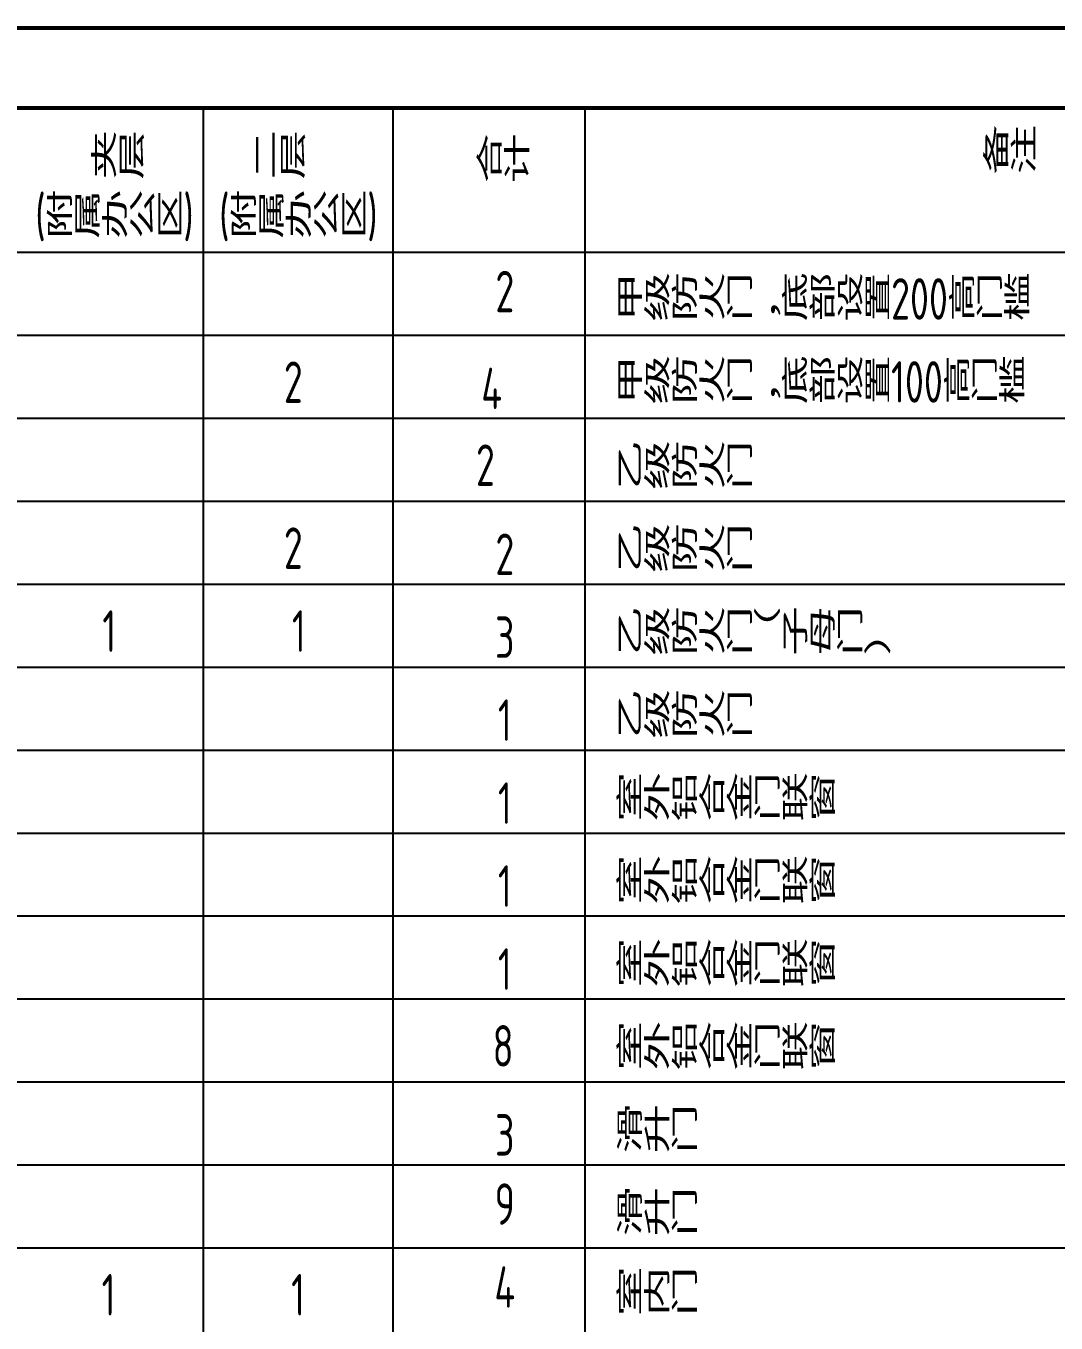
# Model space of a CAD drawing. Extents: x -4210259 to 293730, y -7499 to 868879.
# Drawn here: x -2024119 to -2017678, y 442827 to 450932 of the extents above; entities that cross this region are included whole.
import ezdxf
from ezdxf.enums import TextEntityAlignment as Align

# ---------------------------------------------------------------- set-up
doc = ezdxf.new("R2010")
doc.units = 0
doc.header["$LTSCALE"] = 1000
doc.header["$MEASUREMENT"] = 0
doc.layers.get('Defpoints').update_dxf_attribs({"color": 210})
for name, color, linetype in [('0-cxFrame', 155, 'Continuous'), ('A-CURTAIN', 134, 'Continuous'), ('A-TEXT', 61, 'Continuous')]:
    doc.layers.add(name, color=color, linetype=linetype)
doc.layers.add('0-cxText', color=131, linetype='Continuous', lineweight=25)
doc.styles.add('cx_tuming', font='')
doc.styles.add('cx_tuqian1', font='')
doc.styles.add('EXPO2012', font='@TSSDENG', dxfattribs={"width": 0.7, "bigfont": '@TSSDCHN'})
doc.styles.add('黑体', font='', dxfattribs={"height": 12})
doc.styles.get('cx_tuming').set_extended_font_data('SimHei')
doc.styles.get('cx_tuqian1').set_extended_font_data('SimSun')
doc.styles.get('黑体').set_extended_font_data('SimHei')

# ---------------------------------------------------------------- blocks, each defined once
blk = doc.blocks.new('TK22.A1 L(Dragon)')
at = {"layer": '0-cxFrame', "color": 7, "const_width": 0.5}
blk.add_lwpolyline([(0, 0), (-841, 0), (-841, 594), (0, 594)], close=True, dxfattribs=at)
at = {"layer": '0-cxFrame', "const_width": 0.5}
blk.add_lwpolyline([(-80, 10), (-821, 10), (-821, 584), (-80, 584)], close=True, dxfattribs=at)
at = {"style": '黑体', "flags": 4}
blk.add_attdef('图幅', text='', height=3.3, dxfattribs=at).set_placement((-40, 3), align=Align.RIGHT)
at = {"layer": '0-cxText', "flags": 4}
for tag, height, style, p in [('建设单位', 3.5, 'cx_tuming', (-45, 240)), ('项目名称', 3.5, 'cx_tuming', (-45, 210)), ('子项名称', 3.5, 'cx_tuming', (-45, 180)), ('工程编号', 3.3, 'cx_tuqian1', (-35, 165)), ('图名1', 3.5, 'cx_tuming', (-45, 87)), ('图名2', 3.5, 'cx_tuming', (-45, 79)), ('图名3', 3.5, 'cx_tuming', (-45, 71)), ('出图日期', 3.3, 'cx_tuqian1', (-39, 60)), ('专业', 3.3, 'cx_tuqian1', (-55, 52)), ('图号', 3.3, 'cx_tuqian1', (-55, 44)), ('版次', 3.3, 'cx_tuqian1', (-20, 44))]:
    blk.add_attdef(tag, text='', height=height, dxfattribs=dict(at, style=style)).set_placement(p, align=Align.MIDDLE)
at = {"layer": 'Defpoints', "color": 6, "flags": 4}
for tag, height, style, p in [('tufu', 3.3, '黑体', (-12, 12)), ('dwfname', 4, 'cx_tuqian1', (-80, 3))]:
    blk.add_attdef(tag, text='', height=height, dxfattribs=dict(at, style=style)).set_placement(p, align=Align.RIGHT)

msp = doc.modelspace()

# ---------------------------------------------------------------- linework, layer by layer
at = {"layer": 'A-CURTAIN'}
for p, q in [((-2023008.1, 436557.8), (-2023008.1, 450420)), ((-2021823, 436557.8), (-2021823, 450420)), ((-2020621.8, 436557.8), (-2020621.8, 450420)), ((-2033048, 449517.8), (-2015410, 449517.8)), ((-2033048, 448999.4), (-2015410, 448999.4)), ((-2033048, 448481), (-2015410, 448481)), ((-2033048, 447962.6), (-2015410, 447962.6)), ((-2033048, 447444.2), (-2015410, 447444.2)), ((-2033048, 446925.8), (-2015410, 446925.8)), ((-2033048, 446407.4), (-2015410, 446407.4)), ((-2033048, 445889), (-2015410, 445889)), ((-2033048, 445370.6), (-2015410, 445370.6)), ((-2033048, 444852.2), (-2015410, 444852.2)), ((-2033048, 444333.8), (-2015410, 444333.8)), ((-2033048, 443815.4), (-2015410, 443815.4)), ((-2033048, 443297), (-2015410, 443297))]:
    msp.add_line(p, q, dxfattribs=at)

# ---------------------------------------------------------------- block references
at = {"layer": '0-cxFrame', "xscale": 50, "yscale": 50, "zscale": 50}
msp.add_blockref('TK22.A1 L(Dragon)', (-2011410, 421220), dxfattribs=at)

# ---------------------------------------------------------------- texts
at = {"layer": 'A-TEXT', "style": 'EXPO2012', "width": 0.7}
for s, p in [('备注', (-2017968.7, 450146.7)), ('夹层', (-2023547, 450113.9)), ('二层', (-2022539.5, 450113.9)), ('合计', (-2021137, 450092)), ('(附属办公区) ', (-2023510.1, 449742)), ('(附属办公区) ', (-2022360.1, 449742)), ('2', (-2021124.6, 449272.5)), ('4', (-2021206.8, 448667.7)), ('2', (-2021246.1, 448187.6)), ('2', (-2021124.6, 447630.9)), ('3', (-2021124.6, 447112.5)), ('1', (-2021124.6, 446594.1)), ('1', (-2021124.6, 446075.7)), ('1', (-2021124.6, 445557.3)), ('1', (-2021124.6, 445038.9)), ('8', (-2021135.4, 444558.8)), ('3', (-2021124.6, 444002.1)), ('9', (-2021124.6, 443570.1)), ('4', (-2021124.6, 443051.7))]:
    msp.add_text(s, height=259.2, dxfattribs=at).set_placement(p, align=Align.MIDDLE_CENTER)
for s, p in [('甲级防火门，底部设置200高门槛', (-2020433.3, 449096.9)), ('甲级防火门，底部设置100高门槛', (-2020433.3, 448578.5)), ('乙级防火门', (-2020433.3, 448045.6)), ('乙级防火门', (-2020433.3, 447527.2)), ('乙级防火门（子母门）', (-2020433.3, 447008.8)), ('乙级防火门', (-2020433.3, 446490.4)), ('室外铝合金门联窗', (-2020433.3, 445972)), ('室外铝合金门联窗', (-2020433.3, 445453.6)), ('室外铝合金门联窗', (-2020433.3, 444935.2)), ('室外铝合金门联窗', (-2020433.3, 444416.8)), ('滑升门', (-2020433.3, 443898.4)), ('滑升门', (-2020433.3, 443380)), ('室内门', (-2020433.3, 442882.4))]:
    msp.add_text(s, height=259.2, dxfattribs=at).set_placement(p)
at = {"layer": 'A-TEXT', "color": 1, "style": 'EXPO2012', "width": 0.7}
for s, p in [('2', (-2022447.3, 448706)), ('2', (-2022447.3, 447669.2)), ('1', (-2023597.6, 447150.8)), ('1', (-2022412.4, 447150.8)), ('1', (-2023602.4, 443003.6)), ('1', (-2022417.3, 443003.6))]:
    msp.add_text(s, height=259.2, dxfattribs=at).set_placement(p, align=Align.MIDDLE_CENTER)

doc.saveas('drawing.dxf')
